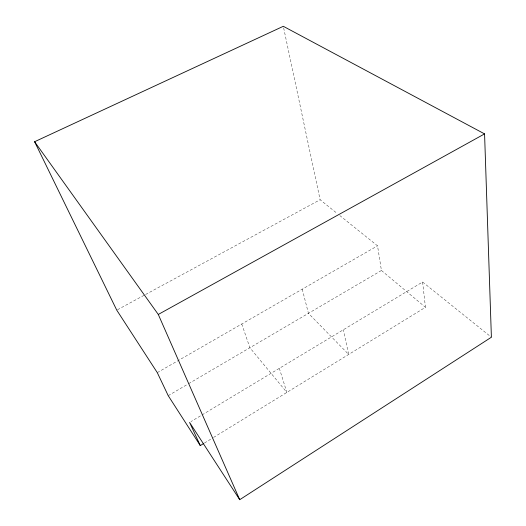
<?xml version="1.0" encoding="UTF-8"?>
<svg xmlns="http://www.w3.org/2000/svg" width="526" height="526" viewBox="0 0 526 526"><rect width="100%" height="100%" fill="white"/><g stroke="black" fill="none" stroke-linecap="round" stroke-linejoin="round"><path stroke-width="0.39" stroke-dasharray="2.63 1.97" d="M204.482 443.017L212.859 437.869M213.556 437.441L425.449 307.302L422.608 282.015L190.984 421.576M168.215 395.664L187.927 384.092M188.63 383.684L381.435 270.482L377.53 245.833L339.881 215.614M157.281 372.625L377.53 245.833M117.476 309.755L144.874 294.876M145.597 294.488L320.104 199.742L337.33 213.569M422.608 282.015L491.396 337.225M381.435 270.482L425.449 307.302M241.763 323.99L249.876 347.725L286.861 392.422L279.339 368.338M302.259 289.162L308.44 313.338L348.685 354.445L343.32 329.789M283.652 27.904L320.104 199.742"/><path stroke-width="0.79" d="M200.294 445.588L189.584 422.417L239.718 499.7L491.396 337.225L484.571 133.9L283.31 26.3L34.604 141.731L116.752 310.149L157.281 372.625L168.215 395.664L200.294 445.588L203.786 443.444M34.604 141.731L158.287 314.456L484.571 133.9M158.287 314.456L239.718 499.7"/></g></svg>
